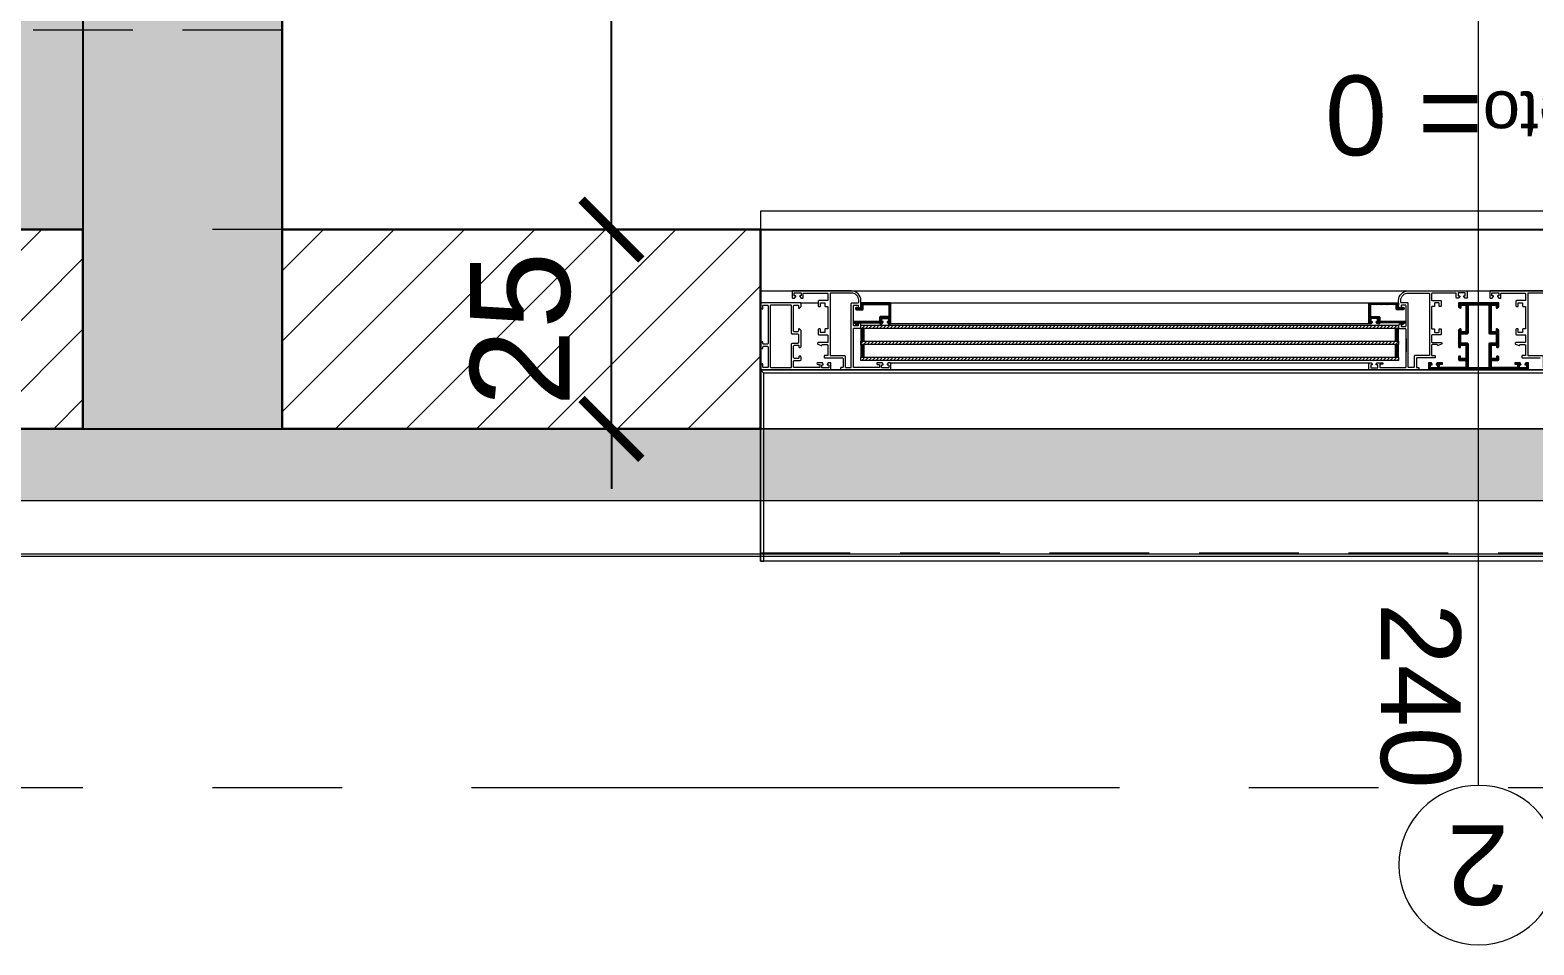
# Model space of a CAD drawing. Header units: centimetres. Extents: x 111832 to 117233, y -55119 to -48329.
# Drawn here: x 112722.7 to 112911.4, y -52102.1 to -51987.4 of the extents above; entities that cross this region are included whole.
import ezdxf

# ---------------------------------------------------------------- set-up
doc = ezdxf.new("R2010")
doc.units = ezdxf.units.CM
doc.header["$LTSCALE"] = 50
doc.header["$MEASUREMENT"] = 0
for name, pattern in [('AXES', [2, 1.25, -0.25, 0.25, -0.25]), ('CACHE', [0.375, 0.25, -0.125]), ('CONTINU', [0])]:
    doc.linetypes.add(name, pattern=pattern)
doc.layers.get('0').update_dxf_attribs({"color": 8})
for name, color, linetype in [('AXES', 10, 'AXES'), ('BETON COUPE', 3, 'CONTINU'), ('BETON TRAME', 252, 'Continuous'), ('BORD', 5, 'Continuous'), ('COTE 50ème', 1, 'Continuous')]:
    doc.layers.add(name, color=color, linetype=linetype)
for name, color, linetype, lineweight in [('CONSOLE ISOL.', 214, 'Continuous', 15), ('EXISTANT BORD', 251, 'Continuous', 60), ('ISOLATION', 252, 'Continuous', 0), ('MACONNERIE COUPE', 7, 'Continuous', 30), ('MACONNERIE HACHURE', 253, 'Continuous', 13), ('WD_Corner', 154, 'Continuous', 5), ('WINDOWS', 21, 'Continuous', 5)]:
    doc.layers.add(name, color=color, linetype=linetype, lineweight=lineweight)
doc.layers.add('FMULT', color=150, linetype='Continuous', plot=False)
doc.styles.add('GENERATED_STYLE_1', font='arial.ttf')
doc.styles.add('RS_TXT_50', font='arial.ttf', dxfattribs={"height": 12.5})
doc.dimstyles.new('RS_50CM_LINEAIRE', dxfattribs={"dimscale": 5, "dimtxt": 12.5, "dimasz": 1.5, "dimexe": 1, "dimexo": 2.5, "dimgap": 1, "dimtad": 1, "dimdec": 1, "dimrnd": 0.5, "dimdsep": 46, "dimtxsty": 'RS_TXT_50', "dimblk1": 'ARCHTICK', "dimblk2": 'ARCHTICK', "dimsah": 1, "dimcen": 2.5, "dimdle": 1, "dimclrt": 4, "dimadec": 0, "dimazin": 2, "dimtfac": 1, "dimtdec": 1, "dimtix": 1, "dimtmove": 2, "dimatfit": 3, "dimfxl": 1, "dimtolj": 1, "dimtzin": 0, "dimarcsym": 0})
pattern_1 = [(135, (-46708.70849, -43852.52553), (-0.08838834765, -0.08838834765), [])]

# ---------------------------------------------------------------- blocks, each defined once
blk = doc.blocks.new('DRITARE POS 2')
at = {"layer": 'WINDOWS'}
h = blk.add_hatch(dxfattribs=at)
h.set_pattern_fill('ANSI31', color=140, scale=2.5, angle=450)
h.set_pattern_definition([(135, (-46708.9128, -43852.52553), (-0.2209708691, -0.2209708691), [])])
h.paths.add_polyline_path([(-8.71, -80.01), (-8.71, -12.58), (-8.31, -12.58), (-8.31, -80.01)])
h.paths.add_polyline_path([(-6.71, -80.01), (-6.71, -12.58), (-6.31, -12.58), (-6.31, -80.01)])
h.paths.add_polyline_path([(-4.71, -80.02), (-4.71, -12.58), (-4.31, -12.58), (-4.31, -80.02)])
at = {"layer": 'WINDOWS', "transparency": 33554559}
h = blk.add_hatch(dxfattribs=at)
h.set_pattern_fill('ANSI31', color=140, angle=450)
h.set_pattern_definition([(135, (-46708.90849, -43835.52553), (-0.08838834765, -0.08838834765), [])])
h.paths.add_polyline_path([(-6.71, -12.58), (-8.31, -12.58), (-8.31, -12.98), (-6.71, -12.98)])
h.paths.add_polyline_path([(-4.71, -12.58), (-6.31, -12.58), (-6.31, -12.98), (-4.71, -12.98)])
h.paths.add_polyline_path([(-6.71, -79.61), (-8.31, -79.61), (-8.31, -80.01), (-6.71, -80.01)])
h.paths.add_polyline_path([(-4.71, -79.61), (-6.31, -79.61), (-6.31, -80.01), (-4.71, -80.01)])
h = blk.add_hatch(dxfattribs=at)
h.set_pattern_fill('ANSI31', color=256, angle=450)
h.set_pattern_definition([(135, (-46708.71279, -43842.46996), (-0.08838834765, -0.08838834765), [])])
h.paths.add_polyline_path([(-1.74, -12.58), (-1.74, -12.64), (-2.09, -12.64, -0.414214), (-2.15, -12.58), (-2.15, -12.21, -0.247394), (-2.13, -12.16, 1.657435), (-2.37, -12.03), (-2.37, -12.77, 0.414214), (-2.28, -12.86), (-1.81, -12.86, -0.414214), (-1.72, -12.95), (-1.72, -16, -0.414214), (-1.81, -16.09), (-3.16, -16.09, -0.414214), (-3.22, -16.03), (-3.22, -15.03, 0.414214), (-3.31, -14.93), (-3.76, -14.93, -0.414214), (-3.82, -14.88), (-3.82, -11.74, 0.737396), (-3.99, -11.69), (-4.23, -12.04, 0.603122), (-4.15, -12.19), (-4.08, -12.19, -0.414214), (-4.02, -12.25), (-4.02, -14.93), (-4.06, -14.93, 0.414214), (-4.12, -14.99), (-4.12, -15.19, 0.250765), (-4.09, -15.24), (-3.92, -15.37, 0.599022), (-3.84, -15.33), (-3.84, -15.25, -0.414214), (-3.78, -15.19), (-3.52, -15.19, -0.414214), (-3.46, -15.25), (-3.46, -16, -0.414214), (-3.52, -16.05), (-3.78, -16.05, -0.414214), (-3.84, -16), (-3.84, -15.92, 0.599022), (-3.92, -15.88), (-4.09, -16.01, 0.250765), (-4.12, -16.05), (-4.12, -16.26, 0.414214), (-4.06, -16.31), (-1.55, -16.31, 0.414214), (-1.5, -16.26), (-1.5, -12.64), (-1.5, -12.58)])
h = blk.add_hatch(dxfattribs=at)
h.set_pattern_fill('ANSI31', color=256, angle=450)
h.set_pattern_definition(pattern_1)
h.paths.add_polyline_path([(-1.49, -76.33, 0.414214), (-1.55, -76.27), (-4.06, -76.27, 0.414214), (-4.11, -76.33), (-4.11, -76.54, 0.250765), (-4.09, -76.58), (-3.92, -76.71, 0.599022), (-3.83, -76.67), (-3.83, -76.59, -0.414214), (-3.78, -76.54), (-3.51, -76.54, -0.414214), (-3.46, -76.59), (-3.46, -77.34, -0.414214), (-3.51, -77.39), (-3.78, -77.39, -0.414214), (-3.83, -77.34), (-3.83, -77.26, 0.599022), (-3.92, -77.22), (-4.09, -77.35, 0.250765), (-4.11, -77.39), (-4.11, -77.6, 0.414214), (-4.06, -77.66), (-4.02, -77.66), (-4.02, -80.34, -0.414214), (-4.07, -80.4), (-4.15, -80.4, 0.603122), (-4.23, -80.55), (-3.98, -80.9, 0.737396), (-3.81, -80.85), (-3.81, -77.71, -0.414214), (-3.76, -77.66), (-3.31, -77.66, 0.414214), (-3.22, -77.56), (-3.22, -76.55, -0.414214), (-3.16, -76.5), (-1.81, -76.5, -0.414214), (-1.72, -76.59), (-1.72, -79.63, -0.414214), (-1.81, -79.73), (-2.28, -79.73, 0.414214), (-2.37, -79.82), (-2.37, -80.56, 1.657435), (-2.12, -80.43, -0.247394), (-2.15, -80.38), (-2.15, -80.01, -0.414214), (-2.09, -79.95), (-1.74, -79.95), (-1.74, -80.01), (-1.49, -80.01), (-1.49, -79.95)])
at = {"layer": 'WINDOWS'}
h = blk.add_hatch(dxfattribs=at)
h.set_pattern_fill('ANSI31', color=256, angle=450)
h.set_pattern_definition(pattern_1)
h.paths.add_polyline_path([(-9.61, -85.22, -0.414214), (-9.56, -85.16), (-9.26, -85.16, -0.414214), (-9.2, -85.22), (-9.2, -85.44, 1), (-9, -85.44), (-9, -84.9, 0.250765), (-9.02, -84.86), (-9.19, -84.74, 0.599022), (-9.28, -84.79), (-9.28, -84.87, -0.414214), (-9.33, -84.92), (-9.59, -84.92, -0.414214), (-9.65, -84.87), (-9.65, -84.08, -0.414214), (-9.59, -84.03), (-9.33, -84.03, -0.414214), (-9.28, -84.08), (-9.28, -84.19, 0.599022), (-9.19, -84.24), (-9.02, -84.13, 0.250765), (-9, -84.08), (-9, -83.84, 0.414214), (-9.05, -83.78), (-9.84, -83.78, 0.414214), (-9.89, -83.84), (-9.89, -90.06), (-9.89, -96.27, 0.414214), (-9.84, -96.33), (-9.05, -96.33, 0.414214), (-9, -96.27), (-9, -96.03, 0.250765), (-9.02, -95.98), (-9.19, -95.87, 0.599022), (-9.28, -95.92), (-9.28, -96.03, -0.414214), (-9.33, -96.08), (-9.59, -96.08, -0.414214), (-9.65, -96.03), (-9.65, -95.24, -0.414214), (-9.59, -95.19), (-9.33, -95.19, -0.414214), (-9.28, -95.24), (-9.28, -95.32, 0.599022), (-9.19, -95.37), (-9.02, -95.25, 0.250765), (-9, -95.21), (-9, -94.68, 1), (-9.2, -94.68), (-9.2, -94.89, -0.414214), (-9.26, -94.95), (-9.56, -94.95, -0.414214), (-9.61, -94.89), (-9.61, -91.72, -0.414214), (-9.56, -91.66), (-8.83, -91.66, -0.414214), (-8.74, -91.75), (-8.74, -92.41, 0.414214), (-8.55, -92.59), (-8.29, -92.59, 0.198912), (-8.25, -92.58), (-8.19, -92.52, 0.198912), (-8.18, -92.48), (-8.18, -92.37, 0.414214), (-8.23, -92.31), (-8.4, -92.31, -0.414214), (-8.46, -92.26), (-8.46, -91.75, -0.414214), (-8.36, -91.66), (-6.91, -91.66, -0.414214), (-6.81, -91.75), (-6.81, -92.26, -0.414214), (-6.87, -92.31), (-7.04, -92.31, 0.414214), (-7.09, -92.37), (-7.09, -92.48, 0.198912), (-7.08, -92.52), (-7.02, -92.58, 0.198912), (-6.98, -92.59), (-4.97, -92.59, 0.198912), (-4.93, -92.58), (-4.78, -92.42, 0.198912), (-4.76, -92.38), (-4.76, -92.31, 0.414214), (-4.82, -92.26), (-5, -92.26, -0.340481), (-5.13, -92.16), (-5.13, -91.75, -0.414214), (-5.04, -91.66), (-1.87, -91.66, -0.414214), (-1.77, -91.75), (-1.77, -92.16, -0.414214), (-1.87, -92.26), (-2.09, -92.26, 0.414214), (-2.15, -92.31), (-2.15, -92.38, 0.198912), (-2.13, -92.42), (-1.98, -92.58, 0.198912), (-1.94, -92.59), (-1.55, -92.59, 0.414214), (-1.49, -92.54), (-1.49, -90.06), (-1.49, -87.57, 0.414214), (-1.55, -87.52), (-1.94, -87.52, 0.198912), (-1.98, -87.53), (-2.13, -87.69, 0.198912), (-2.15, -87.73), (-2.15, -87.8, 0.414214), (-2.09, -87.85), (-1.87, -87.85, -0.414214), (-1.77, -87.95), (-1.77, -88.36, -0.414214), (-1.87, -88.45), (-5.04, -88.45, -0.414214), (-5.13, -88.36), (-5.13, -87.95, -0.340481), (-5, -87.85), (-4.82, -87.85, 0.414214), (-4.76, -87.8), (-4.76, -87.73, 0.198912), (-4.78, -87.69), (-4.93, -87.53, 0.198912), (-4.97, -87.52), (-6.98, -87.52, 0.198912), (-7.02, -87.53), (-7.08, -87.59, 0.198912), (-7.09, -87.63), (-7.09, -87.74, 0.414214), (-7.04, -87.8), (-6.87, -87.8, -0.414214), (-6.81, -87.85), (-6.81, -88.36, -0.414214), (-6.91, -88.45), (-8.36, -88.45, -0.414214), (-8.46, -88.36), (-8.46, -87.85, -0.414214), (-8.4, -87.8), (-8.23, -87.8, 0.414214), (-8.18, -87.74), (-8.18, -87.63, 0.198912), (-8.19, -87.59), (-8.25, -87.53, 0.198912), (-8.29, -87.52), (-8.55, -87.52, 0.414214), (-8.74, -87.7), (-8.74, -88.36, -0.414214), (-8.83, -88.45), (-9.56, -88.45, -0.414214), (-9.61, -88.39)])
h.paths.add_polyline_path([(-9.56, -88.73), (-6.63, -88.73), (-6.53, -88.64), (-6.53, -87.89), (-6.44, -87.8), (-5.51, -87.8), (-5.41, -87.89), (-5.41, -88.64), (-5.32, -88.73), (-1.83, -88.73), (-1.77, -88.79), (-1.77, -90.06), (-1.77, -91.32), (-1.83, -91.38), (-5.32, -91.38), (-5.41, -91.47), (-5.41, -92.22), (-5.51, -92.31), (-6.44, -92.31), (-6.53, -92.22), (-6.53, -91.47), (-6.63, -91.38), (-9.56, -91.38), (-9.61, -91.32), (-9.61, -90.06), (-9.61, -88.79)], flags=16)
at = {"layer": 'WINDOWS', "color": 165, "linetype": 'CACHE'}
blk.add_line((-32.9, -180), (-32.9, 0), dxfattribs=at)
at = {"layer": 'WINDOWS'}
for p, q in [((-1.5, -4.97), (-1.5, -7.22)), ((-9.9, -8.75), (-9.9, -10.08)), ((-0.01, -11.48), (0, -81.19)), ((-9.89, -16.28), (-9.89, -76.34)), ((-9, -16.26), (-9, -76.34)), ((-4.11, -76.33), (-4.12, -16.26)), ((-1.5, -16.26), (-1.49, -76.33)), ((-5.98, -80.95), (-7.66, -80.95))]:
    blk.add_line(p, q, dxfattribs=at)
at = {"layer": 'WINDOWS', "color": 165}
blk.add_line((-61.99, -90.06), (34.01, -90.06), dxfattribs=at)
for points in [[(-9.9, 0), (-9.9, -180), (-33.9, -180), (-33.9, 0)], [(-9.9, 0), (-33.9, 0), (-33.9, -0.4), (-10.3, -0.4)], [(-10.3, -179.6), (-10.3, -0.4), (-9.9, 0), (-9.9, -180)], [(0, 0), (0, -180), (10, -180), (10, 0)]]:
    blk.add_lwpolyline(points, close=True, dxfattribs=at)
at = {"layer": 'WINDOWS'}
for points in [[(-7.08, -5), (-7.02, -5.06, 0.198912), (-6.98, -5.08), (-4.97, -5.08, 0.198912), (-4.93, -5.06), (-4.78, -4.91, 0.198912), (-4.76, -4.87), (-4.76, -4.8, 0.414214), (-4.82, -4.74), (-5.01, -4.74, -0.340481), (-5.14, -4.65), (-5.14, -4.24, -0.414214), (-5.04, -4.14), (-1.87, -4.14, -0.414214), (-1.78, -4.24), (-1.78, -4.65, -0.414214), (-1.87, -4.74), (-2.09, -4.74, 0.414214), (-2.15, -4.8), (-2.15, -4.87, 0.198912), (-2.13, -4.91), (-1.98, -5.06, 0.198912), (-1.94, -5.08), (-1.55, -5.08, 0.414214), (-1.5, -5.02), (-1.5, -0.06, 0.414214), (-1.55, 0), (-2.13, 0, 0.322823), (-2.19, -0.04), (-2.24, -0.21, 0.511918), (-2.19, -0.28), (-1.87, -0.28, -0.414214), (-1.78, -0.37), (-1.78, -0.84, -0.414214), (-1.87, -0.93), (-6.57, -0.93, -0.414214), (-6.67, -0.84), (-6.67, -0.37, -0.414214), (-6.57, -0.28), (-6.44, -0.28, 0.511918), (-6.39, -0.21), (-6.45, -0.04, 0.322823), (-6.5, 0), (-7.12, 0, 0.322823), (-7.17, -0.04), (-7.23, -0.21, 0.511918), (-7.17, -0.28), (-7.04, -0.28, -0.414214), (-6.95, -0.37), (-6.95, -0.84, -0.414214), (-7.04, -0.93), (-9.52, -0.93, -0.414214), (-9.62, -0.84), (-9.62, -0.37, -0.414214), (-9.52, -0.28), (-9.21, -0.28, 0.511918), (-9.15, -0.21), (-9.21, -0.04, 0.322823), (-9.26, 0), (-9.84, 0, 0.414214), (-9.9, -0.06), (-9.9, -8.75, 0.414214), (-9.84, -8.81), (-9.06, -8.81, 0.414214), (-9, -8.75), (-9, -8.51, 0.250765), (-9.03, -8.47), (-9.19, -8.35, 0.599022), (-9.28, -8.4), (-9.28, -8.51, -0.414214), (-9.34, -8.57), (-9.6, -8.57, -0.414214), (-9.65, -8.51), (-9.65, -7.73, -0.414214), (-9.6, -7.67), (-9.34, -7.67, -0.414214), (-9.28, -7.73), (-9.28, -7.8, 0.599022), (-9.19, -7.85), (-9.03, -7.74, 0.250765), (-9, -7.69), (-9, -7.16, 1), (-9.21, -7.16), (-9.21, -7.37, -0.414214), (-9.26, -7.43), (-9.56, -7.43, -0.414214), (-9.62, -7.37), (-9.62, -4.2, -0.414214), (-9.56, -4.14), (-8.83, -4.14, -0.414214), (-8.74, -4.24), (-8.74, -4.89, 0.414214), (-8.55, -5.08), (-8.3, -5.08, 0.198912), (-8.26, -5.06), (-8.2, -5, 0.198912), (-8.18, -4.96), (-8.18, -4.85, 0.414214), (-8.24, -4.8), (-8.4, -4.8, -0.414214), (-8.46, -4.74), (-8.46, -4.24, -0.414214), (-8.37, -4.14), (-6.91, -4.14, -0.414214), (-6.82, -4.24), (-6.82, -4.74, -0.414214), (-6.87, -4.8), (-7.04, -4.8, 0.414214), (-7.1, -4.85), (-7.1, -4.96, 0.198912)], [(0, -4.01, 0.414214), (-0.06, -3.96), (-0.84, -3.96, 0.414214), (-0.9, -4.01), (-0.9, -4.22, 0.250765), (-0.88, -4.27), (-0.71, -4.4, 0.599022), (-0.62, -4.35), (-0.62, -4.26, -0.414214), (-0.56, -4.2), (-0.3, -4.2, -0.414214), (-0.25, -4.26), (-0.25, -5.04, -0.414214), (-0.3, -5.1), (-0.56, -5.1, -0.414214), (-0.62, -5.04), (-0.62, -4.95, 0.599022), (-0.71, -4.9), (-0.88, -5.03, 0.250765), (-0.9, -5.08), (-0.9, -5.28, 0.414214), (-0.84, -5.34), (-0.34, -5.34, -0.414214), (-0.28, -5.39), (-0.28, -8.34, -0.414214), (-0.38, -8.44), (-1.12, -8.44, -0.414214), (-1.22, -8.34), (-1.22, -7.32, 0.414214), (-1.31, -7.22), (-1.87, -7.22, 0.414214), (-1.96, -7.32), (-1.96, -7.45, 0.414214), (-1.91, -7.5), (-1.55, -7.5, -0.414214), (-1.5, -7.56), (-1.5, -8.01, -0.414214), (-1.55, -8.06), (-1.91, -8.06, 0.414214), (-1.96, -8.12), (-1.96, -8.38, -0.414214), (-2.02, -8.44), (-4.71, -8.44, -0.414214), (-4.76, -8.38), (-4.76, -8.12, 0.414214), (-4.82, -8.06), (-5.17, -8.06, -0.414214), (-5.23, -8.01), (-5.23, -7.56, -0.414214), (-5.17, -7.5), (-4.82, -7.5, 0.414214), (-4.76, -7.45), (-4.76, -7.32, 0.414214), (-4.86, -7.22), (-5.42, -7.22, 0.414214), (-5.51, -7.32), (-5.51, -8.34, -0.414214), (-5.6, -8.44), (-6.39, -8.44, -0.414214), (-6.48, -8.34), (-6.48, -7.22, 0.809546), (-6.66, -7.19), (-6.85, -7.61, 0.543142), (-6.8, -7.69, -0.414214), (-6.74, -7.75), (-6.74, -8.34, -0.414214), (-6.84, -8.44), (-8.07, -8.44, -0.414214), (-8.12, -8.38), (-8.12, -8.03, 0.414214), (-8.18, -7.97), (-8.35, -7.97, 0.414214), (-8.4, -8.03), (-8.4, -10.25, -0.414214), (-8.5, -10.34), (-9.56, -10.34, -0.414214), (-9.62, -10.29), (-9.62, -10.08, 0.414214), (-9.67, -10.02), (-9.84, -10.02, 0.414214), (-9.9, -10.08), (-9.9, -16.26, 0.414214), (-9.84, -16.31), (-9.06, -16.31, 0.414214), (-9, -16.26), (-9, -16.05, 0.250765), (-9.03, -16.01), (-9.19, -15.88, 0.599022), (-9.28, -15.92), (-9.28, -16.02, -0.414214), (-9.34, -16.07), (-9.6, -16.07, -0.414214), (-9.65, -16.02), (-9.65, -15.23, -0.414214), (-9.6, -15.18), (-9.34, -15.18, -0.414214), (-9.28, -15.23), (-9.28, -15.33, 0.599022), (-9.19, -15.37), (-9.03, -15.24, 0.250765), (-9, -15.19), (-9, -14.62, 0.414214), (-9.06, -14.56), (-9.15, -14.56, 0.414214), (-9.21, -14.62), (-9.21, -14.88, -0.414214), (-9.26, -14.93), (-9.56, -14.93, -0.414214), (-9.62, -14.88), (-9.62, -11.7, -0.414214), (-9.56, -11.65), (-4.73, -11.65, -0.414214), (-4.68, -11.7), (-4.68, -12.53, 0.414214), (-4.62, -12.58), (-4.23, -12.58, 0.198912), (-4.19, -12.56), (-4.04, -12.41, 0.198912), (-4.02, -12.37), (-4.02, -12.3, 0.414214), (-4.08, -12.25), (-4.3, -12.25, -0.414214), (-4.4, -12.15), (-4.4, -11.74, -0.414214), (-4.3, -11.65), (-1.87, -11.65, -0.414214), (-1.78, -11.74), (-1.78, -12.15, -0.414214), (-1.87, -12.25), (-2.09, -12.25, 0.414214), (-2.15, -12.3), (-2.15, -12.37, 0.198912), (-2.13, -12.41), (-1.98, -12.56, 0.198912), (-1.94, -12.58), (-1.22, -12.58, 0.414214), (0, -11.37)], [(-1.5, -12.21, 0.414214), (-1.4, -12.3), (-1.18, -12.3), (-1.18, -12.3, 0.414214), (-0.28, -11.37), (-0.28, -8.77, 0.414214), (-0.34, -8.72), (-8.07, -8.72, 0.414214), (-8.12, -8.77), (-8.12, -10.53, -0.414214), (-8.22, -10.62), (-9.52, -10.62, 0.414214), (-9.62, -10.71), (-9.62, -11.27, 0.414214), (-9.52, -11.37), (-1.59, -11.37, -0.414214), (-1.5, -11.46)], [(-1.74, -12.64), (-2.09, -12.64, -0.414214), (-2.15, -12.58), (-2.15, -12.21, -0.247394), (-2.13, -12.16, 1.657435), (-2.37, -12.03), (-2.37, -12.77, 0.414214), (-2.28, -12.86), (-1.81, -12.86, -0.414214), (-1.72, -12.95), (-1.72, -16, -0.414214), (-1.81, -16.09), (-3.16, -16.09, -0.414214), (-3.22, -16.03), (-3.22, -15.03, 0.414214), (-3.31, -14.93), (-3.76, -14.93, -0.414214), (-3.82, -14.88), (-3.82, -11.74, 0.737396), (-3.99, -11.69), (-4.23, -12.04, 0.603122), (-4.15, -12.19), (-4.08, -12.19, -0.414214), (-4.02, -12.25), (-4.02, -14.93), (-4.06, -14.93, 0.414214), (-4.12, -14.99), (-4.12, -15.19, 0.250765), (-4.09, -15.24), (-3.92, -15.37, 0.599022), (-3.84, -15.33), (-3.84, -15.25, -0.414214), (-3.78, -15.19), (-3.52, -15.19, -0.414214), (-3.46, -15.25), (-3.46, -16, -0.414214), (-3.52, -16.05), (-3.78, -16.05, -0.414214), (-3.84, -16), (-3.84, -15.92, 0.599022), (-3.92, -15.88), (-4.09, -16.01, 0.250765), (-4.12, -16.05), (-4.12, -16.26, 0.414214), (-4.06, -16.31), (-1.55, -16.31, 0.414214), (-1.5, -16.26), (-1.5, -12.64), (-1.5, -12.58), (-1.74, -12.58)], [(0, -88.58, -0.414214), (-0.06, -88.64), (-0.84, -88.64, -0.414214), (-0.9, -88.58), (-0.9, -88.38, -0.250765), (-0.87, -88.33), (-0.7, -88.2, -0.599022), (-0.62, -88.24), (-0.62, -88.34, 0.414214), (-0.56, -88.39), (-0.3, -88.39, 0.414214), (-0.24, -88.34), (-0.24, -87.55, 0.414214), (-0.3, -87.5), (-0.56, -87.5, 0.414214), (-0.62, -87.55), (-0.62, -87.65, -0.599022), (-0.7, -87.69), (-0.87, -87.56, -0.250765), (-0.9, -87.52), (-0.9, -87.31, -0.414214), (-0.84, -87.26), (-0.34, -87.26, 0.414214), (-0.28, -87.2), (-0.28, -84.25, 0.414214), (-0.37, -84.16), (-1.12, -84.16, 0.414214), (-1.21, -84.25), (-1.21, -85.28, -0.414214), (-1.31, -85.37), (-1.87, -85.37, -0.414214), (-1.96, -85.28), (-1.96, -85.15, -0.414214), (-1.9, -85.09), (-1.55, -85.09, 0.414214), (-1.49, -85.03), (-1.49, -84.59, 0.414214), (-1.55, -84.53), (-1.9, -84.53, -0.414214), (-1.96, -84.47), (-1.96, -84.21, 0.414214), (-2.02, -84.16), (-4.7, -84.16, 0.414214), (-4.76, -84.21), (-4.76, -84.47, -0.414214), (-4.82, -84.53), (-5.17, -84.53, 0.414214), (-5.23, -84.59), (-5.23, -85.03, 0.414214), (-5.17, -85.09), (-4.82, -85.09, -0.414214), (-4.76, -85.15), (-4.76, -85.28, -0.414214), (-4.85, -85.37), (-5.41, -85.37, -0.414214), (-5.51, -85.28), (-5.51, -84.25, 0.414214), (-5.6, -84.16), (-6.38, -84.16, 0.414214), (-6.48, -84.25), (-6.48, -85.37, -0.809546), (-6.66, -85.41), (-6.85, -84.98, -0.543142), (-6.79, -84.9, 0.414214), (-6.74, -84.85), (-6.74, -84.25, 0.414214), (-6.83, -84.16), (-8.06, -84.16, 0.414214), (-8.12, -84.21), (-8.12, -84.57, -0.414214), (-8.18, -84.62), (-8.34, -84.62, -0.414214), (-8.4, -84.57), (-8.4, -82.35, 0.414214), (-8.49, -82.25), (-9.56, -82.25, 0.414214), (-9.61, -82.31), (-9.61, -82.51, -0.414214), (-9.67, -82.57), (-9.84, -82.57, -0.414214), (-9.89, -82.51), (-9.89, -76.34, -0.414214), (-9.84, -76.28), (-9.05, -76.28, -0.414214), (-9, -76.34), (-9, -76.54, -0.250765), (-9.02, -76.59), (-9.19, -76.72, -0.599022), (-9.28, -76.67), (-9.28, -76.58, 0.414214), (-9.33, -76.52), (-9.59, -76.52, 0.414214), (-9.65, -76.58), (-9.65, -77.36, 0.414214), (-9.59, -77.42), (-9.33, -77.42, 0.414214), (-9.28, -77.36), (-9.28, -77.27, -0.599022), (-9.19, -77.22), (-9.02, -77.35, -0.250765), (-9, -77.4), (-9, -77.98, -0.414214), (-9.05, -78.03), (-9.15, -78.03, -0.414214), (-9.2, -77.98), (-9.2, -77.72, 0.414214), (-9.26, -77.66), (-9.56, -77.66, 0.414214), (-9.61, -77.72), (-9.61, -80.89, 0.414214), (-9.56, -80.95), (-4.82, -80.95, 0.414214), (-4.76, -80.89), (-4.76, -80.07, -0.414214), (-4.71, -80.01), (-4.32, -80.01, -0.198912), (-4.28, -80.03), (-4.13, -80.18, -0.198912), (-4.11, -80.22), (-4.11, -80.29, -0.414214), (-4.17, -80.35), (-4.39, -80.35, 0.414214), (-4.48, -80.44), (-4.48, -80.85, 0.414214), (-4.39, -80.95), (-1.87, -80.95, 0.414214), (-1.77, -80.85), (-1.77, -80.44, 0.414214), (-1.87, -80.35), (-2.09, -80.35, -0.414214), (-2.15, -80.29), (-2.15, -80.22, -0.198912), (-2.13, -80.18), (-1.98, -80.03, -0.198912), (-1.94, -80.01), (-1.21, -80.01, -0.414214), (0, -81.23)], [(-1.74, -79.95), (-2.09, -79.95, 0.414214), (-2.15, -80.01), (-2.15, -80.38, 0.247394), (-2.12, -80.43, -1.657435), (-2.37, -80.56), (-2.37, -79.82, -0.414214), (-2.28, -79.73), (-1.81, -79.73, 0.414214), (-1.72, -79.63), (-1.72, -76.59, 0.414214), (-1.81, -76.5), (-3.16, -76.5, 0.414214), (-3.22, -76.55), (-3.22, -77.56, -0.414214), (-3.31, -77.66), (-3.76, -77.66, 0.414214), (-3.81, -77.71), (-3.81, -80.85, -0.737396), (-3.98, -80.9), (-4.23, -80.55, -0.603122), (-4.15, -80.4), (-4.07, -80.4, 0.414214), (-4.02, -80.34), (-4.02, -77.66), (-4.06, -77.66, -0.414214), (-4.11, -77.6), (-4.11, -77.39, -0.250765), (-4.09, -77.35), (-3.92, -77.22, -0.599022), (-3.83, -77.26), (-3.83, -77.34, 0.414214), (-3.78, -77.39), (-3.51, -77.39, 0.414214), (-3.46, -77.34), (-3.46, -76.59, 0.414214), (-3.51, -76.54), (-3.78, -76.54, 0.414214), (-3.83, -76.59), (-3.83, -76.67, -0.599022), (-3.92, -76.71), (-4.09, -76.58, -0.250765), (-4.11, -76.54), (-4.11, -76.33, -0.414214), (-4.06, -76.27), (-1.55, -76.27, -0.414214), (-1.49, -76.33), (-1.49, -79.95), (-1.49, -80.01), (-1.74, -80.01)], [(-1.49, -80.39, -0.414214), (-1.4, -80.29), (-1.18, -80.29), (-1.18, -80.29, -0.414214), (-0.28, -81.23), (-0.28, -83.82, -0.414214), (-0.34, -83.88), (-8.06, -83.88, -0.414214), (-8.12, -83.82), (-8.12, -82.07, 0.414214), (-8.21, -81.97), (-9.52, -81.97, -0.414214), (-9.61, -81.88), (-9.61, -81.32, -0.414214), (-9.52, -81.23), (-1.59, -81.23, 0.414214), (-1.49, -81.13)], [(-1.49, -90.06), (-1.49, -87.57, 0.414214), (-1.55, -87.52), (-1.94, -87.52, 0.198912), (-1.98, -87.53), (-2.13, -87.69, 0.198912), (-2.15, -87.73), (-2.15, -87.8, 0.414214), (-2.09, -87.85), (-1.87, -87.85, -0.414214), (-1.77, -87.95), (-1.77, -88.36, -0.414214), (-1.87, -88.45), (-5.04, -88.45, -0.414214), (-5.13, -88.36), (-5.13, -87.95, -0.340481), (-5, -87.85), (-4.82, -87.85, 0.414214), (-4.76, -87.8), (-4.76, -87.73, 0.198912), (-4.78, -87.69), (-4.93, -87.53, 0.198912), (-4.97, -87.52), (-6.98, -87.52, 0.198912), (-7.02, -87.53), (-7.08, -87.59, 0.198912), (-7.09, -87.63), (-7.09, -87.74, 0.414214), (-7.04, -87.8), (-6.87, -87.8, -0.414214), (-6.81, -87.85), (-6.81, -88.36, -0.414214), (-6.91, -88.45), (-8.36, -88.45, -0.414214), (-8.46, -88.36), (-8.46, -87.85, -0.414214), (-8.4, -87.8), (-8.23, -87.8, 0.414214), (-8.18, -87.74), (-8.18, -87.63, 0.198912), (-8.19, -87.59), (-8.25, -87.53, 0.198912), (-8.29, -87.52), (-8.55, -87.52, 0.414214), (-8.74, -87.7), (-8.74, -88.36, -0.414214), (-8.83, -88.45), (-9.56, -88.45, -0.414214), (-9.61, -88.39), (-9.61, -85.22, -0.414214), (-9.56, -85.16), (-9.26, -85.16, -0.414214), (-9.2, -85.22), (-9.2, -85.44, 1), (-9, -85.44), (-9, -84.9, 0.250765), (-9.02, -84.86), (-9.19, -84.74, 0.599022), (-9.28, -84.79), (-9.28, -84.87, -0.414214), (-9.33, -84.92), (-9.59, -84.92, -0.414214), (-9.65, -84.87), (-9.65, -84.08, -0.414214), (-9.59, -84.03), (-9.33, -84.03, -0.414214), (-9.28, -84.08), (-9.28, -84.19, 0.599022), (-9.19, -84.24), (-9.02, -84.13, 0.250765), (-9, -84.08), (-9, -83.84, 0.414214), (-9.05, -83.78), (-9.84, -83.78, 0.414214), (-9.89, -83.84), (-9.89, -90.06), (-9.89, -96.27, 0.414214), (-9.84, -96.33), (-9.05, -96.33, 0.414214), (-9, -96.27), (-9, -96.03, 0.250765), (-9.02, -95.98), (-9.19, -95.87, 0.599022), (-9.28, -95.92), (-9.28, -96.03, -0.414214), (-9.33, -96.08), (-9.59, -96.08, -0.414214), (-9.65, -96.03), (-9.65, -95.24, -0.414214), (-9.59, -95.19), (-9.33, -95.19, -0.414214), (-9.28, -95.24), (-9.28, -95.32, 0.599022), (-9.19, -95.37), (-9.02, -95.25, 0.250765), (-9, -95.21), (-9, -94.68, 1), (-9.2, -94.68), (-9.2, -94.89, -0.414214), (-9.26, -94.95), (-9.56, -94.95, -0.414214), (-9.61, -94.89), (-9.61, -91.72, -0.414214), (-9.56, -91.66), (-8.83, -91.66, -0.414214), (-8.74, -91.75), (-8.74, -92.41, 0.414214), (-8.55, -92.59), (-8.29, -92.59, 0.198912), (-8.25, -92.58), (-8.19, -92.52, 0.198912), (-8.18, -92.48), (-8.18, -92.37, 0.414214), (-8.23, -92.31), (-8.4, -92.31, -0.414214), (-8.46, -92.26), (-8.46, -91.75, -0.414214), (-8.36, -91.66), (-6.91, -91.66, -0.414214), (-6.81, -91.75), (-6.81, -92.26, -0.414214), (-6.87, -92.31), (-7.04, -92.31, 0.414214), (-7.09, -92.37), (-7.09, -92.48, 0.198912), (-7.08, -92.52), (-7.02, -92.58, 0.198912), (-6.98, -92.59), (-4.97, -92.59, 0.198912), (-4.93, -92.58), (-4.78, -92.42, 0.198912), (-4.76, -92.38), (-4.76, -92.31, 0.414214), (-4.82, -92.26), (-5, -92.26, -0.340481), (-5.13, -92.16), (-5.13, -91.75, -0.414214), (-5.04, -91.66), (-1.87, -91.66, -0.414214), (-1.77, -91.75), (-1.77, -92.16, -0.414214), (-1.87, -92.26), (-2.09, -92.26, 0.414214), (-2.15, -92.31), (-2.15, -92.38, 0.198912), (-2.13, -92.42), (-1.98, -92.58, 0.198912), (-1.94, -92.59), (-1.55, -92.59, 0.414214), (-1.49, -92.54)], [(-1.49, -99.72, 0.414214), (-1.4, -99.82), (-1.18, -99.82), (-1.18, -99.82, 0.414214), (-0.28, -98.88), (-0.28, -96.29, 0.414214), (-0.34, -96.23), (-8.06, -96.23, 0.414214), (-8.12, -96.29), (-8.12, -98.04, -0.414214), (-8.21, -98.14), (-9.52, -98.14, 0.414214), (-9.61, -98.23), (-9.61, -98.79, 0.414214), (-9.52, -98.88), (-1.59, -98.88, -0.414214), (-1.49, -98.98)]]:
    blk.add_lwpolyline(points, format="xyb", close=True, dxfattribs=at)
for points in [[(-9.9, -180), (-9.9, 0), (0, 0), (0, -180)], [(-1.78, -1.27), (-1.83, -1.21), (-9.56, -1.21), (-9.62, -1.27), (-9.62, -3.81), (-9.56, -3.86), (-6.63, -3.86), (-6.54, -3.96), (-6.54, -4.7), (-6.44, -4.8), (-5.51, -4.8), (-5.42, -4.7), (-5.42, -3.96), (-5.32, -3.86), (-1.83, -3.86), (-1.78, -3.81)], [(-1.77, -90.06), (-1.77, -88.79), (-1.83, -88.73), (-5.32, -88.73), (-5.41, -88.64), (-5.41, -87.89), (-5.51, -87.8), (-6.44, -87.8), (-6.53, -87.89), (-6.53, -88.64), (-6.63, -88.73), (-9.56, -88.73), (-9.61, -88.79), (-9.61, -90.06), (-9.61, -91.32), (-9.56, -91.38), (-6.63, -91.38), (-6.53, -91.47), (-6.53, -92.22), (-6.44, -92.31), (-5.51, -92.31), (-5.41, -92.22), (-5.41, -91.47), (-5.32, -91.38), (-1.83, -91.38), (-1.77, -91.32)]]:
    blk.add_lwpolyline(points, close=True, dxfattribs=at)
at = {"layer": 'WINDOWS', "color": 140}
for points in [[(-8.71, -80.01), (-8.71, -12.58), (-8.31, -12.58), (-8.31, -80.01)], [(-6.71, -12.58), (-8.31, -12.58), (-8.31, -12.98), (-6.71, -12.98)], [(-6.71, -80.01), (-6.71, -12.58), (-6.31, -12.58), (-6.31, -80.01)], [(-4.71, -12.58), (-6.31, -12.58), (-6.31, -12.98), (-4.71, -12.98)], [(-4.71, -80.02), (-4.71, -12.58), (-4.31, -12.58), (-4.31, -80.02)], [(-6.71, -79.61), (-8.31, -79.61), (-8.31, -80.01), (-6.71, -80.01)], [(-4.71, -79.61), (-6.31, -79.61), (-6.31, -80.01), (-4.71, -80.01)]]:
    blk.add_lwpolyline(points, close=True, dxfattribs=at)
at = {"layer": 'WINDOWS', "color": 165}
blk.add_lwpolyline([(-71.99, -80.06, 1), (-71.99, -100.06, 1)], format="xyb", close=True, dxfattribs=at)
at = {"layer": 'WINDOWS'}
blk.add_lwpolyline([(0, -98.88), (0, -91.53, 0.414214), (-0.06, -91.47), (-0.84, -91.47, 0.414214), (-0.9, -91.53), (-0.9, -91.74, 0.250765), (-0.87, -91.78), (-0.7, -91.91, 0.599022), (-0.62, -91.87), (-0.62, -91.77, -0.414214), (-0.56, -91.72), (-0.3, -91.72, -0.414214), (-0.24, -91.77), (-0.24, -92.56, -0.414214), (-0.3, -92.61), (-0.56, -92.61, -0.414214), (-0.62, -92.56), (-0.62, -92.46, 0.599022), (-0.7, -92.42), (-0.87, -92.55, 0.250765), (-0.9, -92.59), (-0.9, -92.8, 0.414214), (-0.84, -92.86), (-0.34, -92.86, -0.414214), (-0.28, -92.91), (-0.28, -95.86, -0.414214), (-0.37, -95.95), (-1.12, -95.95, -0.414214), (-1.21, -95.86), (-1.21, -94.83, 0.414214), (-1.31, -94.74), (-1.87, -94.74, 0.414214), (-1.96, -94.83), (-1.96, -94.96, 0.414214), (-1.9, -95.02), (-1.55, -95.02, -0.414214), (-1.49, -95.08), (-1.49, -95.52, -0.414214), (-1.55, -95.58), (-1.9, -95.58, 0.414214), (-1.96, -95.64), (-1.96, -95.9, -0.414214), (-2.02, -95.95), (-4.7, -95.95, -0.414214), (-4.76, -95.9), (-4.76, -95.64, 0.414214), (-4.82, -95.58), (-5.17, -95.58, -0.414214), (-5.23, -95.52), (-5.23, -95.08, -0.414214), (-5.17, -95.02), (-4.82, -95.02, 0.414214), (-4.76, -94.96), (-4.76, -94.83, 0.414214), (-4.85, -94.74), (-5.41, -94.74, 0.414214), (-5.51, -94.83), (-5.51, -95.86, -0.414214), (-5.6, -95.95), (-6.38, -95.95, -0.414214), (-6.48, -95.86), (-6.48, -94.74, 0.809546), (-6.66, -94.7), (-6.85, -95.13, 0.543142), (-6.79, -95.21, -0.414214), (-6.74, -95.26), (-6.74, -95.86, -0.414214), (-6.83, -95.95), (-8.06, -95.95, -0.414214), (-8.12, -95.9), (-8.12, -95.54, 0.414214), (-8.18, -95.49), (-8.34, -95.49, 0.414214), (-8.4, -95.54), (-8.4, -97.76, -0.414214)], format="xyb", dxfattribs=at)
at = {"layer": 'WINDOWS', "color": 165, "char_height": 10, "attachment_point": 7, "style": 'GENERATED_STYLE_1'}
for s, insert, rotation in [('\\A1;\\pt0;P{\\H0.6x;neto}= 0', (27.15, -116.22), 90), ('\\A1;\\pt0;240{\\H0.66x;\\S^  ;}', (-39.11, -74.88), 180), ('\\A1;\\pt0;2', (-66.99, -93.87), 90)]:
    blk.add_mtext(s, dxfattribs=dict(at, insert=insert, rotation=rotation))
blk = doc.blocks.new('A$C7560ca7f')
at = {"layer": 'AXES', "lineweight": 5, "ltscale": 1.3}
for p, q in [((3195, -1150), (-1985, -1150)), ((3195, -1220), (-1985, -1220))]:
    blk.add_line(p, q, dxfattribs=at)
blk = doc.blocks.new('_ArchTick')
at = {"color": 0, "linetype": 'ByBlock', "const_width": 0.15}
blk.add_lwpolyline([(-0.5, -0.5), (0.5, 0.5)], dxfattribs=at)
blk = doc.blocks.new('*D927')
at = {"layer": 'COTE 50ème', "color": 0, "lineweight": -2, "ltscale": 0.5, "transparency": 16777216}
for p, q in [((112450.11, -50327.36), (112450.11, -52042.36)), ((113381.87, -50332.36), (112445.11, -50332.36)), ((112611.87, -52037.36), (112445.11, -52037.36))]:
    blk.add_line(p, q, dxfattribs=at)
at = {"layer": 'Defpoints', "color": 0, "ltscale": 0.5, "transparency": 16777216}
for p in [(113394.37, -50332.36), (112450.11, -52037.36), (112624.37, -52037.36)]:
    blk.add_point(p, dxfattribs=at)
at = {"layer": 'COTE 50ème', "color": 0, "lineweight": -2, "ltscale": 0.5, "transparency": 16777216, "xscale": 7.5, "yscale": 7.5, "zscale": 7.5}
for p, rotation in [((112450.11, -50332.36), 90), ((112450.11, -52037.36), 270)]:
    blk.add_blockref('_ArchTick', p, dxfattribs=dict(at, rotation=rotation))
at = {"layer": 'COTE 50ème', "color": 4, "ltscale": 0.5, "transparency": 16777216, "insert": (112438.72, -51184.86), "char_height": 12.5, "attachment_point": 5, "rotation": 90, "style": 'RS_TXT_50'}
blk.add_mtext('\\A1;1705', dxfattribs=at)
blk = doc.blocks.new('*D928')
at = {"layer": 'COTE 50ème', "color": 0, "lineweight": -2, "ltscale": 0.5, "transparency": 16777216}
for p, q in [((112795.65, -52012.36), (112795.65, -52004.86)), ((112767.9, -52012.36), (112800.65, -52012.36)), ((112795.65, -52037.36), (112795.65, -52012.36)), ((112767.9, -52037.36), (112800.65, -52037.36)), ((112795.65, -52037.36), (112795.65, -52044.86))]:
    blk.add_line(p, q, dxfattribs=at)
at = {"layer": 'Defpoints', "color": 0, "ltscale": 0.5, "transparency": 16777216}
for p in [(112755.4, -52012.36), (112795.65, -52012.36), (112755.4, -52037.36)]:
    blk.add_point(p, dxfattribs=at)
at = {"layer": 'COTE 50ème', "color": 0, "lineweight": -2, "ltscale": 0.5, "transparency": 16777216, "xscale": 7.5, "yscale": 7.5, "zscale": 7.5}
for p, rotation in [((112795.65, -52012.36), 270), ((112795.65, -52037.36), 90)]:
    blk.add_blockref('_ArchTick', p, dxfattribs=dict(at, rotation=rotation))
at = {"layer": 'COTE 50ème', "color": 4, "ltscale": 0.5, "transparency": 16777216, "insert": (112784.27, -52024.86), "char_height": 12.5, "attachment_point": 5, "rotation": 90, "style": 'RS_TXT_50'}
blk.add_mtext('\\A1;25', dxfattribs=at)
blk = doc.blocks.new('*D929')
at = {"layer": 'COTE 50ème', "color": 0, "lineweight": -2, "ltscale": 0.5, "transparency": 16777216}
for p, q in [((112795.65, -52017.36), (112795.65, -51935.47)), ((112766.87, -51940.47), (112800.65, -51940.47)), ((112767.9, -52012.36), (112800.65, -52012.36))]:
    blk.add_line(p, q, dxfattribs=at)
at = {"layer": 'Defpoints', "color": 0, "ltscale": 0.5, "transparency": 16777216}
for p in [(112754.37, -51940.47), (112795.65, -51940.47), (112755.4, -52012.36)]:
    blk.add_point(p, dxfattribs=at)
at = {"layer": 'COTE 50ème', "color": 0, "lineweight": -2, "ltscale": 0.5, "transparency": 16777216, "xscale": 7.5, "yscale": 7.5, "zscale": 7.5}
for p, rotation in [((112795.65, -51940.47), 90), ((112795.65, -52012.36), 270)]:
    blk.add_blockref('_ArchTick', p, dxfattribs=dict(at, rotation=rotation))
at = {"layer": 'COTE 50ème', "color": 4, "ltscale": 0.5, "transparency": 16777216, "insert": (112784.37, -51976.42), "char_height": 12.5, "attachment_point": 5, "rotation": 90, "style": 'RS_TXT_50'}
blk.add_mtext('\\A1;72', dxfattribs=at)

msp = doc.modelspace()

# ---------------------------------------------------------------- hatches: boundary and pattern name
at = {"layer": 'BETON TRAME', "transparency": 33554559}
h = msp.add_hatch(color=256, dxfattribs=at)
h.dxf.hatch_style = 1
h.paths.add_polyline_path([(113494.37, -51297.36), (113459.37, -51297.36), (113459.37, -50822.36), (113989.37, -50822.36), (113989.37, -51297.36), (113954.37, -51297.36), (113954.37, -50862.36), (113744.37, -50862.36), (113744.37, -51192.36), (113704.37, -51192.36), (113704.37, -50862.36), (113494.37, -50862.36)])
h.paths.add_polyline_path([(113859.37, -52037.36), (113884.37, -52037.36), (113884.37, -51532.36), (113859.37, -51532.36)])
h.paths.add_polyline_path([(113564.37, -52037.36), (113589.37, -52037.36), (113589.37, -51532.36), (113564.37, -51532.36)])
h.paths.add_polyline_path([(113994.37, -52012.36), (113884.37, -52012.36), (113884.37, -52037.36), (113994.37, -52037.36)])
h.paths.add_polyline_path([(114454.37, -52012.36), (114354.37, -52012.36), (114354.37, -52037.36), (114454.37, -52037.36)])
h.paths.add_polyline_path([(114694.37, -51947.36), (114719.37, -51947.36), (114719.37, -52037.36), (114694.37, -52037.36)])
h.paths.add_polyline_path([(114719.37, -51527.36), (114694.37, -51527.36), (114694.37, -51670.47), (114719.37, -51670.47)])
h.paths.add_polyline_path([(114719.37, -51207.36), (114694.37, -51207.36), (114694.37, -51347.36), (114719.37, -51347.36)])
h.paths.add_polyline_path([(114719.37, -50960.36), (114639.37, -50960.36), (114639.37, -50985.36), (114694.37, -50985.36), (114694.37, -51012.36), (114719.37, -51012.36)])
h.paths.add_polyline_path([(114354.37, -50960.36), (114284.37, -50960.36), (114284.37, -50985.36), (114354.37, -50985.36)])
h.paths.add_polyline_path([(114199.37, -50960.36), (114184.37, -50960.36), (114184.37, -50985.36), (114199.37, -50985.36)])
h.paths.add_polyline_path([(113249.26, -50960.36), (113264.37, -50960.36), (113264.37, -50985.36), (113249.26, -50985.36)])
h.paths.add_polyline_path([(113094.37, -50960.36), (113164.37, -50960.36), (113164.37, -50985.36), (113094.37, -50985.36)])
h.paths.add_polyline_path([(112729.37, -50960.36), (112809.37, -50960.36), (112809.37, -50985.36), (112754.37, -50985.36), (112754.37, -51032.36), (112729.37, -51032.36)])
h.paths.add_polyline_path([(112729.37, -51207.36), (112754.37, -51207.36), (112754.37, -51347.36), (112729.37, -51347.36)])
h.paths.add_polyline_path([(112754.37, -51947.36), (112729.37, -51947.36), (112729.37, -52037.36), (112754.37, -52037.36)])
h.paths.add_polyline_path([(112994.37, -52012.36), (112994.37, -52037.36), (113094.37, -52037.36), (113094.37, -52012.36)])
h.paths.add_polyline_path([(113564.37, -52012.36), (113454.37, -52012.36), (113454.37, -52037.36), (113564.37, -52037.36)])
h.paths.add_polyline_path([(112729.37, -51527.36), (112754.37, -51527.36), (112754.37, -51670.47), (112729.37, -51670.47)])
h.paths.add_polyline_path([(112919.37, -51587.36), (112979.37, -51587.36), (112979.37, -51612.36), (112919.37, -51612.36)])
h.paths.add_polyline_path([(113104.37, -51587.36), (113164.37, -51587.36), (113164.37, -51612.36), (113104.37, -51612.36)])
h.paths.add_polyline_path([(114344.37, -51587.36), (114284.37, -51587.36), (114284.37, -51612.36), (114344.37, -51612.36)])
h.paths.add_polyline_path([(114529.37, -51587.36), (114469.37, -51587.36), (114469.37, -51612.36), (114529.37, -51612.36)])
at = {"layer": 'ISOLATION', "transparency": 33554687}
h = msp.add_hatch(dxfattribs=at)
h.set_pattern_fill('INSUL', color=256, scale=10, angle=45)
h.paths.add_polyline_path([(113621.37, -50822.36), (113459.37, -50822.36), (113459.37, -50947.36), (113164.37, -50947.36), (113164.37, -50960.36), (112729.37, -50960.36), (112729.37, -52012.36), (112649.37, -52012.36), (112649.37, -51972.36), (112624.37, -51972.36), (112624.37, -52037.36), (113859.37, -52037.36), (113859.37, -52046.36), (112615.37, -52046.36), (112615.37, -51963.36), (112658.37, -51963.36), (112658.37, -52003.36), (112720.37, -52003.36), (112720.37, -50951.36), (113155.37, -50951.36), (113155.37, -50938.36), (113450.37, -50938.36), (113450.37, -50813.36), (113621.37, -50813.36)])
at = {"layer": 'MACONNERIE HACHURE'}
h = msp.add_hatch(dxfattribs=at)
h.set_pattern_fill('ANSI31', color=256, scale=50, style=0)
h.set_pattern_definition([(45, (0, 5835.283), (-4.41941738, 4.41941738), [])])
h.paths.add_polyline_path([(114184.37, -50957.36), (114184.37, -50947.36), (114284.37, -50947.36), (114284.37, -50997.36), (114184.37, -50997.36), (114184.37, -50987.36), (114269.37, -50987.36), (114269.37, -50957.36)])
h.paths.add_polyline_path([(112729.37, -52037.36), (112649.37, -52037.36), (112649.37, -52012.36), (112729.37, -52012.36)])
h.paths.add_polyline_path([(114719.37, -52037.36), (114799.37, -52037.36), (114799.37, -52012.36), (114719.37, -52012.36)])
h.paths.add_polyline_path([(114799.37, -52012.36), (114824.37, -52012.36), (114824.37, -51972.36), (114799.37, -51972.36)])
h.paths.add_polyline_path([(114694.37, -51940.47), (114719.37, -51940.47), (114719.37, -51947.36), (114694.37, -51947.36)])
h.paths.add_polyline_path([(112729.37, -51940.47), (112754.37, -51940.47), (112754.37, -51947.36), (112729.37, -51947.36)])
h.paths.add_polyline_path([(113757.37, -50822.36), (113757.37, -50707.36), (113691.37, -50707.36), (113691.37, -50822.36), (113711.37, -50822.36), (113711.37, -50727.36), (113737.37, -50727.36), (113737.37, -50822.36)])
h.paths.add_polyline_path([(113459.37, -50332.36), (113394.37, -50332.36), (113394.37, -50472.36), (113419.37, -50472.36), (113419.37, -50357.36), (113459.37, -50357.36)])
h.paths.add_polyline_path([(113989.37, -50332.36), (114054.37, -50332.36), (114054.37, -50472.36), (114029.37, -50472.36), (114029.37, -50357.36), (113989.37, -50357.36)])
h.paths.add_polyline_path([(114459.37, -50960.36), (114354.37, -50960.36), (114354.37, -50985.36), (114459.37, -50985.36)])
h.paths.add_polyline_path([(112989.37, -50960.36), (113094.37, -50960.36), (113094.37, -50985.36), (112989.37, -50985.36)])
h.paths.add_polyline_path([(114719.37, -51192.47), (114694.37, -51192.47), (114694.37, -51207.36), (114719.37, -51207.36)])
h.paths.add_polyline_path([(112649.37, -50752.25), (112624.37, -50752.25), (112624.37, -50697.36), (112649.37, -50697.36)])
h.paths.add_polyline_path([(112649.37, -51007.36), (112624.37, -51007.36), (112624.37, -50937.36), (112649.37, -50937.36)])
h.paths.add_polyline_path([(112649.37, -51192.47), (112624.37, -51192.47), (112624.37, -51347.36), (112649.37, -51347.36)])
h.paths.add_polyline_path([(112649.37, -51592.36), (112624.37, -51592.36), (112624.37, -51552.36), (112649.37, -51552.36)])
h.paths.add_polyline_path([(114799.37, -50752.25), (114824.37, -50752.25), (114824.37, -50697.36), (114799.37, -50697.36)])
h.paths.add_polyline_path([(114799.37, -51007.36), (114824.37, -51007.36), (114824.37, -50937.36), (114799.37, -50937.36)])
h.paths.add_polyline_path([(114799.37, -51192.47), (114824.37, -51192.47), (114824.37, -51347.36), (114799.37, -51347.36)])
h.paths.add_polyline_path([(114799.37, -51600.36), (114824.37, -51600.36), (114824.37, -51552.36), (114799.37, -51552.36)])
h.paths.add_polyline_path([(112754.37, -51587.36), (112919.37, -51587.36), (112919.37, -51612.36), (112754.37, -51612.36)])
h.paths.add_polyline_path([(112979.37, -51587.36), (112982.4, -51587.36), (112982.4, -51612.36), (112979.37, -51612.36)])
h.paths.add_polyline_path([(113077.4, -51587.36), (113104.37, -51587.36), (113104.37, -51612.36), (113077.4, -51612.36)])
h.paths.add_polyline_path([(114469.37, -51587.36), (114466.34, -51587.36), (114466.34, -51612.36), (114469.37, -51612.36)])
h.paths.add_polyline_path([(114371.34, -51587.36), (114344.37, -51587.36), (114344.37, -51612.36), (114371.34, -51612.36)])
h.paths.add_polyline_path([(114004.37, -50960.36), (113989.37, -50960.36), (113989.37, -50985.36), (114004.37, -50985.36)])
h.paths.add_polyline_path([(112729.37, -51192.47), (112754.37, -51192.47), (112754.37, -51207.36), (112729.37, -51207.36)])
h.paths.add_polyline_path([(113189.37, -51417.36), (113177.37, -51417.36), (113177.37, -51587.44), (113164.37, -51587.36), (113164.37, -51612.36), (113189.37, -51612.36), (113189.37, -51504.36), (113199.37, -51504.36), (113199.37, -51492.36), (113189.37, -51492.36)])
h.paths.add_polyline_path([(113177.37, -51290.36), (113177.37, -51280.36), (113189.37, -51280.36), (113189.37, -51325.36), (113177.37, -51325.36), (113177.37, -51315.36), (112754.37, -51315.36), (112754.37, -51290.36)])
h.paths.add_polyline_path([(113444.37, -50960.36), (113459.37, -50960.36), (113459.37, -50985.36), (113444.37, -50985.36)])
h.paths.add_polyline_path([(113291.37, -51166.36), (113313.37, -51166.36), (113313.37, -51275.36), (113459.37, -51275.36), (113459.37, -51287.36), (113301.37, -51287.36), (113301.37, -51178.36), (113291.37, -51178.36)])
h.paths.add_polyline_path([(113177.37, -51188.36), (113189.37, -51188.36), (113189.37, -51178.36), (113199.37, -51178.36), (113199.37, -51166.36), (113189.37, -51166.36), (113189.37, -50997.36), (113264.77, -50997.36), (113264.77, -50987.36), (113179.37, -50987.36), (113179.37, -50957.36), (113264.77, -50957.36), (113264.77, -50947.36), (113164.37, -50947.36), (113164.37, -50987.36), (113177.37, -50987.36)])
h.paths.add_polyline_path([(113459.37, -51492.36), (113459.37, -51397.36), (113494.37, -51397.36), (113494.37, -51553.36), (113564.37, -51553.36), (113564.37, -51565.36), (113459.37, -51565.36), (113459.37, -51504.36), (113449.37, -51504.36), (113449.37, -51492.36)])
h.paths.add_polyline_path([(114454.37, -52012.36), (114694.37, -52012.36), (114694.37, -52037.36), (114454.37, -52037.36)])
h.paths.add_polyline_path([(114119.37, -51737.36), (114119.37, -51712.36), (114119.37, -51712.36), (114119.37, -51672.36), (114107.37, -51672.36), (114107.37, -51682.36), (114097.37, -51682.36), (114097.37, -51694.36), (114107.37, -51694.36), (114107.37, -51842.36), (113884.37, -51842.36), (113884.37, -51862.36), (114107.37, -51862.36), (114107.37, -51870.36), (114119.37, -51870.36)])
h.paths.add_polyline_path([(114694.37, -51012.36), (114719.37, -51012.36), (114719.37, -51032.36), (114694.37, -51032.36)])
h.paths.add_polyline_path([(113311.37, -51786.36), (113564.37, -51786.36), (113564.37, -51806.36), (113311.37, -51806.36), (113311.37, -51816.36), (113299.37, -51816.36), (113299.37, -51504.36), (113291.37, -51504.36), (113291.37, -51492.36), (113367.37, -51492.36), (113367.37, -51504.36), (113311.37, -51504.36)])
h.paths.add_polyline_path([(113454.37, -52012.36), (113311.37, -52012.36), (113311.37, -51898.36), (113299.37, -51898.36), (113299.37, -52012.36), (113274.37, -52012.36), (113274.37, -52037.36), (113454.37, -52037.36)])
h.paths.add_polyline_path([(113537.7, -51192.36), (113494.37, -51192.36), (113494.37, -51152.36), (113537.7, -51152.36)])
h.paths.add_polyline_path([(113704.37, -51192.36), (113664.37, -51192.36), (113664.37, -51152.36), (113704.37, -51152.36)])
h.paths.add_polyline_path([(113911.03, -51192.36), (113954.37, -51192.36), (113954.37, -51152.36), (113911.03, -51152.36)])
h.paths.add_polyline_path([(113744.37, -51192.36), (113784.37, -51192.36), (113784.37, -51152.36), (113744.37, -51152.36)])
h.paths.add_polyline_path([(113589.37, -52012.36), (113609.37, -52012.36), (113609.37, -52037.36), (113589.37, -52037.36)])
h.paths.add_polyline_path([(113977.37, -51565.36), (113977.37, -51694.36), (114015.37, -51694.36), (114015.37, -51682.36), (113989.37, -51682.36), (113989.37, -51534.5), (114107.37, -51534.5), (114107.37, -51590.36), (114119.37, -51590.36), (114119.37, -51522.36), (113989.37, -51522.5), (113989.37, -51397.36), (113954.37, -51397.36), (113954.37, -51553.36), (113884.37, -51553.36), (113884.37, -51565.36)])
h.paths.add_polyline_path([(112754.37, -52012.36), (112814.37, -52012.36), (112814.37, -52037.36), (112754.37, -52037.36)])
h.paths.add_polyline_path([(113709.37, -52012.36), (113859.37, -52012.36), (113859.37, -52037.36), (113709.37, -52037.36)])
h.paths.add_polyline_path([(113994.37, -52012.36), (114107.37, -52012.36), (114107.37, -51952.36), (114119.37, -51952.36), (114119.37, -52012.36), (114354.37, -52012.36), (114354.37, -52037.36), (113994.37, -52037.36)])
h.paths.add_polyline_path([(113589.37, -51532.36), (113589.37, -51482.36), (113674.37, -51482.36), (113674.37, -51462.36), (113564.37, -51462.36), (113564.37, -51532.36)])
h.paths.add_polyline_path([(113774.37, -51462.36), (113884.37, -51462.36), (113884.37, -51532.36), (113859.37, -51532.36), (113859.37, -51482.36), (113774.37, -51482.36)])

# ---------------------------------------------------------------- linework, layer by layer
at = {"layer": 'BETON COUPE'}
msp.add_lwpolyline([(112754.37, -51947.36), (112729.37, -51947.36), (112729.37, -52037.36), (112754.37, -52037.36)], close=True, dxfattribs=at)
at = {"layer": 'BORD', "lineweight": 5, "ltscale": 0.5}
msp.add_lwpolyline([(112624.37, -52037.36), (114824.37, -52037.36), (114824.37, -51972.36), (114924.37, -51972.36), (114924.37, -51632.36), (114824.37, -51632.36), (114824.37, -50672.36), (114694.37, -50672.36), (114694.37, -50472.36), (114054.37, -50472.36), (114054.37, -50332.36), (113394.37, -50332.36), (113394.37, -50472.36), (112754.48, -50472.36), (112754.48, -50672.36), (112624.37, -50672.36), (112624.37, -51632.36), (112524.37, -51632.36), (112524.37, -51972.36), (112624.37, -51972.36)], close=True, dxfattribs=at)
at = {"layer": 'CONSOLE ISOL.', "lineweight": 5, "ltscale": 0.5}
msp.add_lwpolyline([(112729.37, -50960.36), (113459.37, -50960.36), (113459.37, -50822.36), (113989.37, -50822.36), (113989.37, -50960.36), (114719.37, -50960.36), (114719.37, -52037.36), (112729.37, -52037.36)], close=True, dxfattribs=at)
at = {"layer": 'EXISTANT BORD', "linetype": 'CACHE', "lineweight": 13}
msp.add_lwpolyline([(112754.37, -52037.36), (112754.37, -51987.36), (112624.37, -51987.36), (112624.37, -52037.36)], close=True, dxfattribs=at)
at = {"layer": 'FMULT', "ltscale": 0.5}
msp.add_lwpolyline([(112754.37, -52012.36), (113299.37, -52012.36), (113299.37, -51504.36), (113189.37, -51504.36), (113189.37, -51612.36), (112754.37, -51612.36)], close=True, dxfattribs=at)
at = {"layer": 'ISOLATION', "ltscale": 0.5}
msp.add_lwpolyline([(113621.37, -50822.36), (113459.37, -50822.36), (113459.37, -50947.36), (113164.37, -50947.36), (113164.37, -50960.36), (112729.37, -50960.36), (112729.37, -52012.36), (112649.37, -52012.36), (112649.37, -51972.36), (112624.37, -51972.36), (112624.37, -52037.36), (113859.37, -52037.36), (113859.37, -52046.36), (112615.37, -52046.36), (112615.37, -51963.36), (112658.37, -51963.36), (112658.37, -52003.36), (112720.37, -52003.36), (112720.37, -50951.36), (113155.37, -50951.36), (113155.37, -50938.36), (113450.37, -50938.36), (113450.37, -50813.36), (113621.37, -50813.36)], close=True, dxfattribs=at)
at = {"layer": 'MACONNERIE COUPE', "ltscale": 0.5}
msp.add_lwpolyline([(112729.37, -52037.36), (112649.37, -52037.36), (112649.37, -52012.36), (112729.37, -52012.36)], close=True, dxfattribs=at)
at = {"layer": 'MACONNERIE COUPE'}
msp.add_lwpolyline([(112754.37, -52012.36), (112814.37, -52012.36), (112814.37, -52037.36), (112754.37, -52037.36)], close=True, dxfattribs=at)
at = {"layer": 'WD_Corner', "lineweight": 5, "ltscale": 0.5}
for points in [[(113859.37, -52053.36), (112608.37, -52053.36), (112608.37, -51956.36), (112665.37, -51956.36), (112665.37, -51996.36), (112713.37, -51996.36), (112713.37, -50944.36), (113148.37, -50944.36), (113148.37, -50931.36), (113443.37, -50931.36), (113443.37, -50806.36), (113621.37, -50806.36)], [(113859.37, -52053.06), (112608.67, -52053.06), (112608.67, -51956.66), (112665.07, -51956.66), (112665.07, -51996.66), (112713.67, -51996.66), (112713.67, -50944.66), (113148.67, -50944.66), (113148.67, -50931.66), (113443.67, -50931.66), (113443.67, -50806.66), (113621.37, -50806.66)]]:
    msp.add_lwpolyline(points, dxfattribs=at)

# ---------------------------------------------------------------- block references
at = {"lineweight": 5, "rotation": 89.99999999999999}
msp.add_blockref('DRITARE POS 2', (112814.37, -52020.06), dxfattribs=at)
at = {"layer": 'MACONNERIE COUPE', "lineweight": 5, "ltscale": 0.5}
msp.add_blockref('A$C7560ca7f', (113954.37, -50862.36), dxfattribs=at)

# ---------------------------------------------------------------- dimensions: what is measured, and where the dimension line sits
at = {"layer": 'COTE 50ème', "ltscale": 0.5}
for base, p1, p2, picture, middle in [((112450.11, -52037.36), (113394.37, -50332.36), (112624.37, -52037.36), '*D927', (112438.72, -51184.86)), ((112795.65, -51940.47), (112755.4, -52012.36), (112754.37, -51940.47), '*D929', (112784.37, -51976.42)), ((112795.65, -52012.36), (112755.4, -52037.36), (112755.4, -52012.36), '*D928', (112784.27, -52024.86))]:
    dim = msp.add_linear_dim(base=base, p1=p1, p2=p2, angle=90, dimstyle='RS_50CM_LINEAIRE', dxfattribs=at)
    dim.commit()
    dim.dimension.update_dxf_attribs({"geometry": picture, "text_midpoint": middle})

doc.saveas('drawing.dxf')
